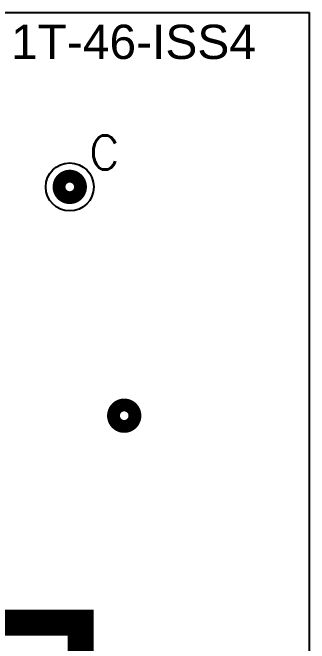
# Model space of a CAD drawing. Extents: x 0 to 395, y 0 to 270.
# Drawn here: x 351.63 to 368.94, y 109.92 to 146.69 of the extents above; entities that cross this region are included whole.
import ezdxf

# ---------------------------------------------------------------- set-up
doc = ezdxf.new("R2010")
doc.units = 0
doc.header["$LTSCALE"] = 0.3
doc.layers.get('0').update_dxf_attribs({"linetype": 'CONTINUOUS'})
doc.layers.add('-TXT', color=51, linetype='CONTINUOUS')
doc.styles.get("Standard").update_dxf_attribs({"font": 'Helvmf.shx'})
doc.styles.add('STYLE1', font='romans.shx')

msp = doc.modelspace()

# ---------------------------------------------------------------- linework, layer by layer
for p in [(221.615, 146.685), (368.935, 98.425)]:
    msp.add_line(p, (368.935, 146.685))
at = {"const_width": 0.75}
for points in [[(354.34, 136.525, 1), (355.59, 136.525, 1)], [(358.14, 122.565, -1), (358.14, 123.815, -1)]]:
    msp.add_lwpolyline(points, format="xyb", close=True, dxfattribs=at)
at = {"const_width": 1.5}
msp.add_lwpolyline([(332.105, 102.87), (332.105, 100.33), (355.6, 100.33), (355.6, 111.125), (343.535, 111.125), (343.535, 118.11)], dxfattribs=at)
msp.add_circle((354.965, 136.525), 1.4)

# ---------------------------------------------------------------- texts
at = {"layer": '-TXT', "style": 'STYLE1'}
msp.add_text('C', height=1.97, dxfattribs=at).set_placement((356.093, 137.548))
msp.add_text('1T-46-ISS4', height=2).set_placement((351.535, 143.982))

doc.saveas('drawing.dxf')
